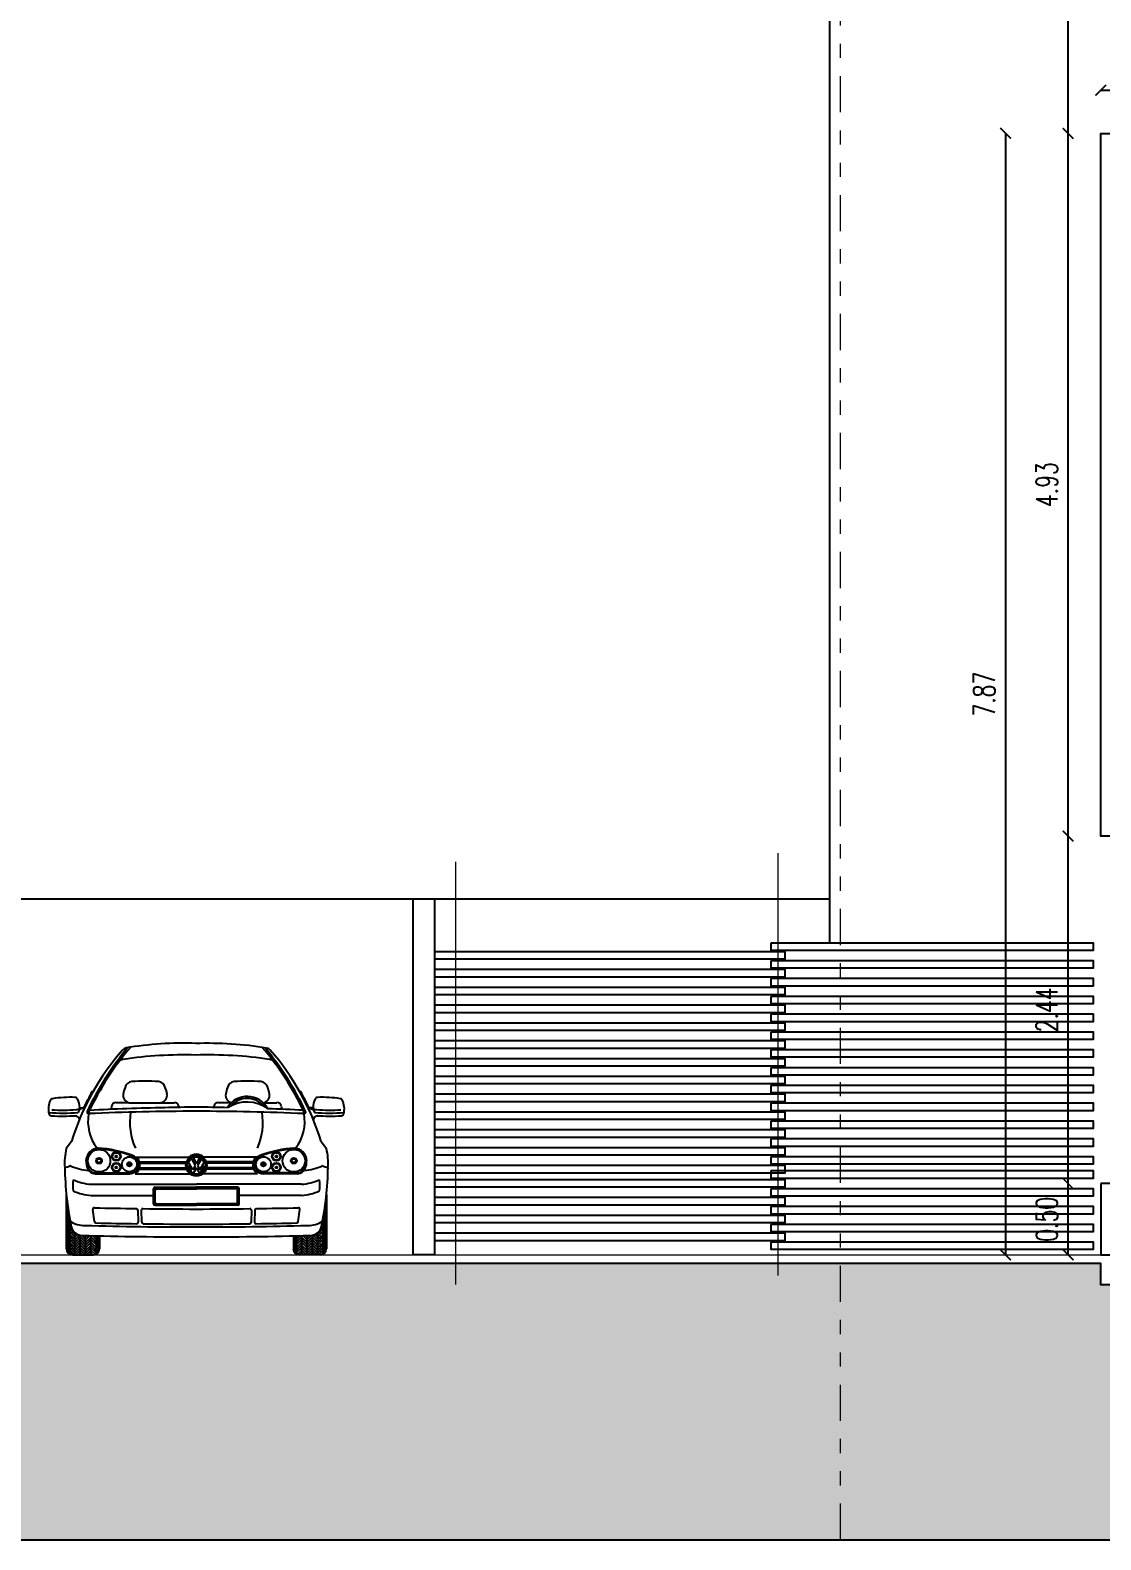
# Model space of a CAD drawing. Header units: millimetres. Extents: x 2056 to 4470, y 1400 to 3101.
# Drawn here: x 2073.82 to 2081.34, y 1438.33 to 1448.92 of the extents above; entities that cross this region are included whole.
import ezdxf

# ---------------------------------------------------------------- set-up
doc = ezdxf.new("R2010")
doc.units = ezdxf.units.MM
doc.linetypes.add('DIVIDE', pattern=[31.75, 12.7, -6.35, 0, -6.35, 0, -6.35])
doc.linetypes.add('HIDDEN2', pattern=[0.1875, 0.125, -0.0625])
for name, color, linetype in [('A-GRID-COLS', 75, 'DIVIDE'), ('A-PLAN-1', 5, 'Continuous'), ('A-PLAN-2', 4, 'Continuous'), ('A-PLAN-3', 3, 'Continuous'), ('A-PLAN-4', 2, 'Continuous'), ('A-PLAN-6', 9, 'Continuous')]:
    doc.layers.add(name, color=color, linetype=linetype)
doc.styles.add('COTAS', font='romans.shx', dxfattribs={"width": 0.7})
doc.dimstyles.new('DIM75', dxfattribs={"dimtxt": 0.15, "dimasz": 0.075, "dimexe": 0, "dimexo": 0, "dimgap": 0.075, "dimtad": 1, "dimzin": 1, "dimdsep": 46, "dimtxsty": 'COTAS', "dimblk": 'ARCHTICK', "dimcen": 0, "dimse1": 1, "dimse2": 1, "dimclrd": 8, "dimclre": 8, "dimclrt": 54, "dimaunit": 1, "dimazin": 0, "dimtfac": 1, "dimtix": 1, "dimtmove": 1, "dimatfit": 3, "dimldrblk": 'DOT', "dimfxl": 1, "dimtvp": 1.75, "dimtolj": 1, "dimtzin": 4, "dimarcsym": 0})

# ---------------------------------------------------------------- blocks, each defined once
blk = doc.blocks.new('Auto (15)')
at = {"linetype": 'ByBlock'}
for p, q in [((-0.714, 1.156), (-0.704, 1.159)), ((-0.456, 1.077), (-0.547, 1.077)), ((-0.456, 1.077), (-0.228, 1.077)), ((-0.228, 1.077), (-0.136, 1.077)), ((0.264, 1.077), (0.172, 1.077)), ((0.492, 1.077), (0.583, 1.077)), ((0.75, 1.156), (0.74, 1.159)), ((-0.805, 1.026), (-0.811, 1.009)), ((-0.774, 1.04), (-0.805, 1.026)), ((-0.801, 1.04), (-0.774, 1.04)), ((-0.578, 1.052), (-0.581, 1.031)), ((-0.105, 1.052), (-0.104, 1.045)), ((0.141, 1.052), (0.14, 1.045)), ((0.614, 1.052), (0.617, 1.031)), ((0.81, 1.04), (0.841, 1.026)), ((0.838, 1.04), (0.81, 1.04)), ((0.841, 1.026), (0.847, 1.009)), ((-0.858, 0.806), (-0.895, 0.755)), ((0.894, 0.806), (0.931, 0.755)), ((-0.409, 0.695), (-0.034, 0.695)), ((-0.381, 0.663), (-0.05, 0.663)), ((-0.379, 0.653), (-0.053, 0.653)), ((0.445, 0.695), (0.07, 0.695)), ((0.418, 0.663), (0.086, 0.663)), ((0.415, 0.653), (0.089, 0.653)), ((-0.693, 0.584), (-0.452, 0.584)), ((-0.693, 0.579), (-0.452, 0.579)), ((-0.693, 0.579), (-0.452, 0.579)), ((-0.412, 0.579), (-0.028, 0.579)), ((-0.384, 0.61), (-0.051, 0.61)), ((-0.38, 0.621), (-0.054, 0.621)), ((0.448, 0.579), (0.065, 0.579)), ((0.42, 0.61), (0.087, 0.61)), ((0.416, 0.621), (0.09, 0.621)), ((0.729, 0.584), (0.488, 0.584)), ((0.729, 0.579), (0.488, 0.579)), ((0.729, 0.579), (0.488, 0.579)), ((-0.895, 0.432), (-0.895, 0.051)), ((-0.72, 0.505), (0.018, 0.505)), ((-0.72, 0.426), (-0.283, 0.426)), ((-0.283, 0.368), (-0.283, 0.473)), ((-0.272, 0.484), (0.018, 0.484)), ((-0.272, 0.378), (-0.272, 0.463)), ((-0.261, 0.473), (0.018, 0.473)), ((0.756, 0.505), (0.018, 0.505)), ((0.308, 0.484), (0.018, 0.484)), ((0.298, 0.473), (0.018, 0.473)), ((0.308, 0.378), (0.308, 0.463)), ((0.319, 0.368), (0.319, 0.473)), ((0.756, 0.426), (0.319, 0.426)), ((0.931, 0.432), (0.931, 0.051)), ((-0.893, 0.421), (-0.895, 0.421)), ((-0.892, 0.408), (-0.895, 0.408)), ((-0.89, 0.395), (-0.895, 0.395)), ((-0.889, 0.382), (-0.895, 0.382)), ((-0.887, 0.369), (-0.895, 0.369)), ((-0.885, 0.355), (-0.895, 0.355)), ((-0.883, 0.342), (-0.895, 0.342)), ((-0.882, 0.329), (-0.895, 0.329)), ((-0.697, 0.243), (-0.708, 0.328)), ((-0.393, 0.324), (-0.39, 0.239)), ((-0.369, 0.322), (-0.366, 0.238)), ((-0.272, 0.357), (0.018, 0.357)), ((-0.261, 0.368), (0.018, 0.368)), ((0.298, 0.368), (0.018, 0.368)), ((0.308, 0.357), (0.018, 0.357)), ((0.405, 0.322), (0.402, 0.238)), ((0.429, 0.324), (0.426, 0.239)), ((0.733, 0.243), (0.744, 0.328)), ((0.918, 0.329), (0.931, 0.329)), ((0.92, 0.342), (0.931, 0.342)), ((0.921, 0.355), (0.931, 0.355)), ((0.923, 0.369), (0.931, 0.369)), ((0.925, 0.382), (0.931, 0.382)), ((0.927, 0.395), (0.931, 0.395)), ((0.928, 0.408), (0.931, 0.408)), ((0.93, 0.421), (0.931, 0.421)), ((-0.88, 0.316), (-0.895, 0.316)), ((-0.877, 0.303), (-0.895, 0.303)), ((-0.875, 0.289), (-0.895, 0.289)), ((-0.873, 0.276), (-0.895, 0.276)), ((-0.871, 0.263), (-0.895, 0.263)), ((-0.871, 0.25), (-0.895, 0.25)), ((-0.871, 0.237), (-0.895, 0.237)), ((-0.871, 0.223), (-0.895, 0.223)), ((-0.871, 0.264), (-0.871, 0.013)), ((-0.867, 0.243), (-0.871, 0.247)), ((-0.862, 0.219), (-0.871, 0.228)), ((0.898, 0.219), (0.907, 0.228)), ((0.903, 0.243), (0.907, 0.247)), ((0.907, 0.264), (0.907, 0.013)), ((0.907, 0.263), (0.931, 0.263)), ((0.907, 0.25), (0.931, 0.25)), ((0.907, 0.237), (0.931, 0.237)), ((0.907, 0.223), (0.931, 0.223)), ((0.909, 0.276), (0.931, 0.276)), ((0.911, 0.289), (0.931, 0.289)), ((0.914, 0.303), (0.931, 0.303)), ((0.916, 0.316), (0.931, 0.316)), ((-0.871, 0.21), (-0.895, 0.21)), ((-0.871, 0.197), (-0.895, 0.197)), ((-0.871, 0.184), (-0.895, 0.184)), ((-0.871, 0.171), (-0.895, 0.171)), ((-0.871, 0.158), (-0.895, 0.158)), ((-0.871, 0.144), (-0.895, 0.144)), ((-0.871, 0.131), (-0.895, 0.131)), ((-0.871, 0.118), (-0.895, 0.118)), ((-0.856, 0.194), (-0.871, 0.209)), ((-0.834, 0.154), (-0.871, 0.191)), ((-0.834, 0.135), (-0.871, 0.172)), ((-0.834, 0.116), (-0.871, 0.153)), ((-0.834, 0.098), (-0.871, 0.135)), ((-0.834, 0.079), (-0.871, 0.116)), ((-0.834, 0.009), (-0.834, 0.164)), ((-0.834, 0.152), (-0.827, 0.159)), ((-0.834, 0.133), (-0.815, 0.152)), ((-0.834, 0.115), (-0.801, 0.148)), ((-0.834, 0.096), (-0.797, 0.133)), ((-0.834, 0.078), (-0.797, 0.114)), ((-0.797, 0.009), (-0.797, 0.147)), ((-0.76, 0.099), (-0.797, 0.135)), ((-0.76, 0.08), (-0.797, 0.117)), ((-0.76, 0.117), (-0.788, 0.146)), ((-0.76, 0.136), (-0.769, 0.145)), ((-0.76, 0.009), (-0.76, 0.145)), ((-0.76, 0.114), (-0.73, 0.144)), ((-0.76, 0.133), (-0.748, 0.144)), ((-0.76, 0.095), (-0.723, 0.132)), ((-0.76, 0.077), (-0.723, 0.114)), ((-0.723, 0.009), (-0.723, 0.144)), ((-0.686, 0.099), (-0.723, 0.136)), ((-0.686, 0.081), (-0.723, 0.118)), ((-0.686, 0.118), (-0.712, 0.144)), ((-0.686, 0.137), (-0.693, 0.143)), ((-0.686, 0.142), (-0.686, 0.013)), ((-0.662, 0.131), (-0.686, 0.131)), ((-0.662, 0.118), (-0.686, 0.118)), ((-0.662, 0.142), (-0.662, 0.051)), ((0.699, 0.142), (0.699, 0.051)), ((0.699, 0.131), (0.722, 0.131)), ((0.699, 0.118), (0.722, 0.118)), ((0.722, 0.118), (0.748, 0.144)), ((0.722, 0.137), (0.729, 0.143)), ((0.722, 0.142), (0.722, 0.013)), ((0.722, 0.099), (0.759, 0.136)), ((0.722, 0.081), (0.759, 0.118)), ((0.759, 0.009), (0.759, 0.144)), ((0.796, 0.095), (0.759, 0.132)), ((0.796, 0.077), (0.759, 0.114)), ((0.796, 0.114), (0.766, 0.144)), ((0.796, 0.133), (0.784, 0.144)), ((0.796, 0.117), (0.825, 0.146)), ((0.796, 0.009), (0.796, 0.145)), ((0.796, 0.136), (0.805, 0.145)), ((0.796, 0.099), (0.833, 0.135)), ((0.796, 0.08), (0.833, 0.117)), ((0.833, 0.009), (0.833, 0.147)), ((0.87, 0.096), (0.833, 0.133)), ((0.87, 0.078), (0.833, 0.114)), ((0.87, 0.115), (0.837, 0.148)), ((0.87, 0.133), (0.851, 0.152)), ((0.87, 0.152), (0.863, 0.159)), ((0.87, 0.154), (0.907, 0.191)), ((0.87, 0.135), (0.907, 0.172)), ((0.87, 0.009), (0.87, 0.164)), ((0.87, 0.116), (0.907, 0.153)), ((0.87, 0.098), (0.907, 0.135)), ((0.87, 0.079), (0.907, 0.116)), ((0.892, 0.194), (0.907, 0.209)), ((0.907, 0.21), (0.931, 0.21)), ((0.907, 0.197), (0.931, 0.197)), ((0.907, 0.184), (0.931, 0.184)), ((0.907, 0.171), (0.931, 0.171)), ((0.907, 0.158), (0.931, 0.158)), ((0.907, 0.144), (0.931, 0.144)), ((0.907, 0.131), (0.931, 0.131)), ((0.907, 0.118), (0.931, 0.118)), ((-0.871, 0.105), (-0.895, 0.105)), ((-0.871, 0.092), (-0.895, 0.092)), ((-0.871, 0.078), (-0.895, 0.078)), ((-0.871, 0.065), (-0.895, 0.065)), ((-0.871, 0.052), (-0.895, 0.052)), ((-0.871, 0.039), (-0.893, 0.039)), ((-0.871, 0.026), (-0.886, 0.026)), ((-0.834, 0.06), (-0.871, 0.097)), ((-0.834, 0.042), (-0.871, 0.079)), ((-0.834, 0.023), (-0.871, 0.06)), ((-0.839, 0.009), (-0.871, 0.041)), ((-0.858, 0.01), (-0.871, 0.023)), ((-0.852, 0.009), (-0.705, 0.009)), ((-0.834, 0.059), (-0.797, 0.096)), ((-0.834, 0.04), (-0.797, 0.077)), ((-0.834, 0.022), (-0.797, 0.059)), ((-0.828, 0.009), (-0.797, 0.04)), ((-0.809, 0.009), (-0.797, 0.021)), ((-0.76, 0.061), (-0.797, 0.098)), ((-0.76, 0.043), (-0.797, 0.079)), ((-0.76, 0.024), (-0.797, 0.061)), ((-0.764, 0.009), (-0.797, 0.042)), ((-0.783, 0.009), (-0.797, 0.024)), ((-0.76, 0.058), (-0.723, 0.095)), ((-0.76, 0.039), (-0.723, 0.076)), ((-0.76, 0.021), (-0.723, 0.058)), ((-0.753, 0.009), (-0.723, 0.039)), ((-0.734, 0.009), (-0.723, 0.02)), ((-0.686, 0.062), (-0.723, 0.099)), ((-0.686, 0.043), (-0.723, 0.08)), ((-0.686, 0.025), (-0.723, 0.062)), ((-0.691, 0.011), (-0.723, 0.043)), ((-0.708, 0.009), (-0.723, 0.024)), ((-0.662, 0.105), (-0.686, 0.105)), ((-0.662, 0.092), (-0.686, 0.092)), ((-0.662, 0.078), (-0.686, 0.078)), ((-0.662, 0.065), (-0.686, 0.065)), ((-0.662, 0.052), (-0.686, 0.052)), ((-0.664, 0.039), (-0.686, 0.039)), ((-0.671, 0.026), (-0.686, 0.026)), ((0.699, 0.105), (0.722, 0.105)), ((0.699, 0.092), (0.722, 0.092)), ((0.699, 0.078), (0.722, 0.078)), ((0.699, 0.065), (0.722, 0.065)), ((0.699, 0.052), (0.722, 0.052)), ((0.7, 0.039), (0.722, 0.039)), ((0.707, 0.026), (0.722, 0.026)), ((0.722, 0.062), (0.759, 0.099)), ((0.722, 0.043), (0.759, 0.08)), ((0.722, 0.025), (0.759, 0.062)), ((0.728, 0.011), (0.759, 0.043)), ((0.888, 0.009), (0.741, 0.009)), ((0.744, 0.009), (0.759, 0.024)), ((0.796, 0.058), (0.759, 0.095)), ((0.796, 0.039), (0.759, 0.076)), ((0.796, 0.021), (0.759, 0.058)), ((0.789, 0.009), (0.759, 0.039)), ((0.771, 0.009), (0.759, 0.02)), ((0.796, 0.061), (0.833, 0.098)), ((0.796, 0.043), (0.833, 0.079)), ((0.796, 0.024), (0.833, 0.061)), ((0.8, 0.009), (0.833, 0.042)), ((0.819, 0.009), (0.833, 0.024)), ((0.87, 0.059), (0.833, 0.096)), ((0.87, 0.04), (0.833, 0.077)), ((0.87, 0.022), (0.833, 0.059)), ((0.864, 0.009), (0.833, 0.04)), ((0.845, 0.009), (0.833, 0.021)), ((0.87, 0.06), (0.907, 0.097)), ((0.87, 0.042), (0.907, 0.079)), ((0.87, 0.023), (0.907, 0.06)), ((0.875, 0.009), (0.907, 0.041)), ((0.894, 0.01), (0.907, 0.023)), ((0.907, 0.105), (0.931, 0.105)), ((0.907, 0.092), (0.931, 0.092)), ((0.907, 0.078), (0.931, 0.078)), ((0.907, 0.065), (0.931, 0.065)), ((0.907, 0.052), (0.931, 0.052)), ((0.907, 0.039), (0.929, 0.039)), ((0.907, 0.026), (0.922, 0.026))]:
    blk.add_line(p, q, dxfattribs=at)
for p, q in [((-0.007, 0.607), (-0.036, 0.657)), ((-0.017, 0.683), (0.01, 0.636)), ((-0.005, 0.69), (0.018, 0.65)), ((0.041, 0.69), (0.018, 0.65)), ((0.054, 0.683), (0.026, 0.636)), ((0.043, 0.607), (0.072, 0.657)), ((-0.011, 0.585), (-0.04, 0.636)), ((0.01, 0.636), (-0.007, 0.607)), ((0.018, 0.621), (-0.005, 0.581)), ((0.018, 0.621), (0.041, 0.581)), ((0.026, 0.636), (0.043, 0.607)), ((0.047, 0.585), (0.076, 0.636))]:
    blk.add_line(p, q)
for centre, radius in [((-0.665, 0.67), 0.0791), ((0.702, 0.67), 0.0791), ((-0.665, 0.67), 0.0206), ((-0.665, 0.67), 0.0137), ((-0.544, 0.7), 0.0316), ((-0.544, 0.623), 0.0316), ((-0.544, 0.7), 0.0264), ((-0.544, 0.623), 0.0264), ((-0.544, 0.7), 0.00647), ((-0.452, 0.645), 0.0527), ((-0.452, 0.645), 0.0153), ((-0.452, 0.645), 0.00875), ((0.489, 0.645), 0.0527), ((0.489, 0.645), 0.0153), ((0.489, 0.645), 0.00875), ((0.58, 0.7), 0.0316), ((0.58, 0.623), 0.0316), ((0.58, 0.7), 0.0264), ((0.58, 0.623), 0.0264), ((0.58, 0.7), 0.00647), ((0.702, 0.67), 0.0206), ((0.702, 0.67), 0.0137), ((-0.544, 0.623), 0.00647), ((0.58, 0.623), 0.00647)]:
    blk.add_circle(centre, radius, dxfattribs=at)
for radius in [0.0734, 0.0657]:
    blk.add_circle((0.018, 0.636), radius)
for centre, radius, start, end in [((-0.073, -0.929), 2.424, 87.9451, 99.5756), ((0.102, -1.006), 2.5, 80.5729, 92.0232), ((0.851, 0.272), 1.791, 139.019, 162.6584), ((1.147, 0.124), 2.095, 140.3143, 154.7954), ((1.135, 0.122), 2.074, 139.6324, 154.4872), ((-0.486, 1.33), 0.0527, 100.7367, 143.3105), ((-0.469, 1.419), 0.0422, 99.945, 139.019), ((-0.064, -1.534), 2.947, 88.476, 98.4164), ((0.094, -1.624), 3.037, 81.7093, 91.5014), ((-1.099, 0.122), 2.074, 25.5128, 40.3676), ((-1.111, 0.124), 2.095, 25.2046, 39.6857), ((0.505, 1.419), 0.0422, 40.981, 80.055), ((0.522, 1.33), 0.0527, 36.6895, 79.2633), ((-0.815, 0.272), 1.791, 17.3416, 40.981), ((-0.279, 1.1), 0.22, 157.7826, 170.1576), ((-0.431, 1.173), 0.0527, 94.8882, 168.9897), ((-0.342, 0.176), 1.053, 84.9086, 95.0914), ((-0.253, 1.173), 0.0527, 11.0103, 85.1118), ((-0.404, 1.1), 0.22, 9.8424, 22.2174), ((0.441, 1.1), 0.22, 157.7826, 170.1576), ((0.289, 1.173), 0.0527, 94.8882, 168.9897), ((0.378, 0.176), 1.053, 84.9086, 95.0914), ((0.467, 1.173), 0.0527, 11.0103, 85.1118), ((0.315, 1.1), 0.22, 9.8424, 22.2174), ((-0.887, 1.034), 0.134, 153.9256, 193.7856), ((-0.989, 1.084), 0.0211, 98.9546, 153.9256), ((-0.865, 0.299), 0.816, 87.7766, 98.9546), ((-0.835, 1.093), 0.0211, 30.577, 87.7766), ((-0.961, 1.036), 0.16, 1.5194, 25.0854), ((0.851, 0.272), 1.797, 150.5563, 154.7146), ((-0.547, 1.046), 0.0316, 90, 168.5452), ((-0.444, 1.129), 0.0527, 170.1576, 264.1568), ((-0.24, 1.129), 0.0527, 283.0306, 9.8424), ((-0.136, 1.046), 0.0316, 11.4548, 90), ((0.172, 1.046), 0.0316, 90, 168.5452), ((0.276, 1.129), 0.0527, 170.1576, 256.9694), ((0.375, 0.957), 0.164, 28.408, 148.6802), ((0.374, 0.837), 0.245, 54.0585, 123.0353), ((0.376, 0.952), 0.155, 39.4016, 139.4763), ((0.48, 1.129), 0.0527, 275.8432, 9.8424), ((0.583, 1.046), 0.0316, 11.4548, 90), ((-0.815, 0.272), 1.797, 25.2854, 29.4437), ((0.997, 1.036), 0.16, 154.9146, 178.4806), ((0.871, 1.093), 0.0211, 92.2234, 149.423), ((0.902, 0.299), 0.816, 81.0454, 92.2234), ((1.025, 1.084), 0.0211, 26.0744, 81.0454), ((0.923, 1.034), 0.134, 346.2144, 26.0744), ((-0.918, 2.215), 1.211, 265.2168, 275.0656), ((-0.997, 1.007), 0.0211, 193.7856, 266.2577), ((-0.918, 2.215), 1.232, 266.2577, 274.0597), ((-0.918, 2.215), 1.19, 266.2577, 274.4177), ((-0.834, 0.955), 0.031, 3.1817, 84.2702), ((-0.823, 1.055), 0.0262, 261.9828, 325.4456), ((-0.739, 1.012), 0.0105, 154.7954, 272.556), ((-0.432, 0.947), 0.311, 169.917, 217.5738), ((0.018, -16.22), 17.237, 90, 92.5177), ((-0.727, 1.011), 0.0105, 154.4872, 272.4767), ((-0.019, -11.803), 12.846, 90.8281, 93.1878), ((-0.004, 0.939), 0.445, 170.7714, 204.0735), ((0.22, -13.095), 14.143, 90.8166, 91.7176), ((-0.183, -13.095), 14.143, 88.2824, 89.1834), ((0.018, -16.22), 17.237, 87.4823, 90), ((0.04, 0.939), 0.445, 335.9265, 9.2286), ((-0.144, -16.189), 17.237, 86.9624, 87.7991), ((0.468, 0.947), 0.311, 322.4262, 10.083), ((0.763, 1.011), 0.0105, 267.5233, 25.5128), ((0.775, 1.012), 0.0105, 267.444, 25.2046), ((0.859, 1.055), 0.0262, 214.5544, 278.0172), ((0.87, 0.955), 0.031, 95.7298, 176.8183), ((0.954, 2.215), 1.211, 264.9344, 274.7832), ((0.954, 2.215), 1.19, 265.5823, 273.7423), ((0.954, 2.215), 1.232, 265.9403, 273.7423), ((1.033, 1.007), 0.0211, 273.7423, 346.2144), ((-0.487, 0.655), 0.42, 166.2146, 184.4229), ((-0.667, 0.668), 0.0897, 90, 180), ((-0.667, 0.668), 0.0844, 90, 180), ((-0.726, -0.1), 0.855, 70.2262, 86.315), ((-0.726, -0.1), 0.86, 70.2377, 86.315), ((0.762, -0.1), 0.86, 93.685, 109.7623), ((0.762, -0.1), 0.855, 93.685, 109.7738), ((0.703, 0.668), 0.0897, 0, 90), ((0.703, 0.668), 0.0844, 0, 90), ((0.523, 0.655), 0.42, 355.5771, 13.7854), ((-0.626, 0.664), 0.13, 177.7465, 201.7764), ((-0.626, 0.664), 0.125, 177.7465, 201.7764), ((-0.452, 0.642), 0.0634, 269.7401, 5.9243), ((-0.452, 0.642), 0.0581, 269.7401, 6.1817), ((-0.452, 0.648), 0.058, 0, 74.0629), ((-0.452, 0.648), 0.0633, 0.2578, 73.8998), ((-0.448, 0.639), 0.07, 301.5211, 9.8408), ((-0.449, 0.645), 0.07, 4.7148, 45.7466), ((0.018, 0.636), 0.079, 90, 131.427), ((0.018, 0.636), 0.079, 48.573, 90), ((0.484, 0.639), 0.07, 170.1592, 238.4789), ((0.485, 0.645), 0.07, 134.2534, 175.2852), ((0.489, 0.648), 0.0633, 106.1002, 179.7422), ((0.488, 0.642), 0.0634, 174.0757, 270.2599), ((0.489, 0.648), 0.058, 105.9371, 180), ((0.488, 0.642), 0.0581, 173.8183, 270.2599), ((0.662, 0.664), 0.125, 338.2236, 2.2535), ((0.662, 0.664), 0.13, 338.2236, 2.2535), ((-0.918, 0.73), 0.108, 276.324, 296.409), ((1.301, 0.657), 2.207, 180.8819, 191.7502), ((-0.867, 0.629), 0.00527, 74.6491, 116.409), ((-0.868, 0.634), 0, 148.8603, 180), ((-0.703, 1.013), 0.413, 246.7758, 264.9564), ((-0.545, 0.497), 0.304, 172.5357, 187.4643), ((-0.684, 0.916), 0.413, 246.7758, 264.9564), ((-0.693, 0.637), 0.058, 201.7764, 270), ((-0.693, 0.637), 0.0527, 201.7764, 270), ((0.729, 0.637), 0.0527, 270, 338.2236), ((0.729, 0.637), 0.058, 270, 338.2236), ((0.72, 0.916), 0.413, 275.0436, 293.2242), ((0.739, 1.013), 0.413, 275.0436, 293.2242), ((0.581, 0.497), 0.304, 352.5357, 7.4643), ((-1.264, 0.657), 2.207, 348.2498, 359.1181), ((0.904, 0.629), 0.00527, 63.591, 105.3509), ((0.904, 0.634), 0, 0, 31.1397), ((0.954, 0.73), 0.108, 243.591, 263.676), ((-0.684, 0.837), 0.413, 246.7758, 264.9564), ((-0.272, 0.473), 0.0105, 90, 180), ((-0.261, 0.463), 0.0105, 90, 180), ((0.298, 0.463), 0.0105, 0, 90), ((0.308, 0.473), 0.0105, 0, 90), ((0.72, 0.837), 0.413, 275.0436, 293.2242), ((-0.698, 0.329), 0.0105, 88.5896, 187.4806), ((0.018, 29.401), 29.07, 268.5896, 269.17), ((-0.403, 0.323), 0.0105, 1.8316, 89.17), ((-0.358, 0.323), 0.0105, 89.2588, 181.8316), ((0.018, 29.401), 29.07, 269.2588, 270), ((-0.272, 0.368), 0.0105, 180, 270), ((-0.261, 0.378), 0.0105, 180, 270), ((0.018, 29.401), 29.07, 270, 270.7412), ((0.298, 0.378), 0.0105, 270, 0), ((0.308, 0.368), 0.0105, 270, 0), ((0.394, 0.323), 0.0105, 358.1684, 90.7412), ((0.439, 0.323), 0.0105, 90.83, 178.1684), ((0.018, 29.401), 29.07, 270.83, 271.4104), ((0.734, 0.329), 0.0105, 352.5194, 91.4104), ((-0.77, 0.382), 0.167, 234.0895, 271.8017), ((0.018, 29.275), 29.07, 268.4565, 270), ((-0.687, 0.244), 0.0105, 187.4806, 268.6772), ((0.018, 30.757), 30.532, 268.6772, 269.2143), ((-0.4, 0.239), 0.0105, 269.2143, 1.8316), ((-0.355, 0.238), 0.0105, 181.8316, 269.2989), ((0.018, 30.757), 30.532, 269.2989, 270), ((0.018, 30.757), 30.532, 270, 270.7011), ((0.018, 29.275), 29.07, 270, 271.5435), ((0.392, 0.238), 0.0105, 270.7011, 358.1684), ((0.437, 0.239), 0.0105, 178.1684, 270.7857), ((0.018, 30.757), 30.532, 270.7857, 271.3228), ((0.723, 0.244), 0.0105, 271.3228, 352.5194), ((0.806, 0.382), 0.167, 268.1983, 305.9105), ((-0.783, 0.225), 0.0791, 192.3873, 268.6144), ((0.018, 30.667), 30.532, 268.4939, 270), ((0.018, 30.667), 30.532, 270, 271.5061), ((0.819, 0.225), 0.0791, 271.3856, 347.6127), ((-0.852, 0.051), 0.0422, 180, 270), ((-0.705, 0.051), 0.0422, 270, 0), ((0.741, 0.051), 0.0422, 180, 270), ((0.888, 0.051), 0.0422, 270, 0)]:
    blk.add_arc(centre, radius, start, end, dxfattribs=at)
for start, end in [(127.1808, 158.0265), (67.1808, 112.8192), (21.9735, 52.8192), (180, 240), (247.1808, 292.8192), (300, 0)]:
    blk.add_arc((0.018, 0.636), 0.0584, start, end)
blk = doc.blocks.new('_ArchTick')
at = {"color": 0, "linetype": 'ByBlock', "const_width": 0.15}
blk.add_lwpolyline([(-0.5, -0.5), (0.5, 0.5)], dxfattribs=at)
blk = doc.blocks.new('*D1277')
at = {"color": 8, "lineweight": -2, "transparency": 16777216}
blk.add_line((2081.111, 1440.327), (2081.111, 1440.827), dxfattribs=at)
at = {"color": 8, "lineweight": -2, "transparency": 16777216, "xscale": 0.075, "yscale": 0.075, "zscale": 0.075}
for p, rotation in [((2081.111, 1440.827), 89.9999999999998), ((2081.111, 1440.327), 269.9999999999998)]:
    blk.add_blockref('_ArchTick', p, dxfattribs=dict(at, rotation=rotation))
at = {"color": 54, "transparency": 16777216, "insert": (2080.961, 1440.577), "char_height": 0.15, "attachment_point": 5, "rotation": 90, "style": 'COTAS'}
blk.add_mtext('\\A1;0.50', dxfattribs=at)
blk = doc.blocks.new('_Dot')
at = {"color": 0, "linetype": 'ByBlock', "lineweight": -2}
blk.add_line((-0.5, 0), (-1, 0), dxfattribs=at)
at = {"color": 0, "linetype": 'ByBlock', "const_width": 0.5}
blk.add_lwpolyline([(-0.25, 0, 1), (0.25, 0, 1)], format="xyb", close=True, dxfattribs=at)
blk = doc.blocks.new('*D1278')
at = {"color": 8, "lineweight": -2, "transparency": 16777216}
blk.add_line((2081.111, 1440.827), (2081.111, 1443.267), dxfattribs=at)
at = {"color": 8, "lineweight": -2, "transparency": 16777216, "xscale": 0.075, "yscale": 0.075, "zscale": 0.075}
for p, rotation in [((2081.111, 1443.267), 89.9999999999998), ((2081.111, 1440.827), 269.9999999999998)]:
    blk.add_blockref('_ArchTick', p, dxfattribs=dict(at, rotation=rotation))
at = {"color": 54, "transparency": 16777216, "insert": (2080.961, 1442.047), "char_height": 0.15, "attachment_point": 5, "rotation": 90, "style": 'COTAS'}
blk.add_mtext('\\A1;2.44', dxfattribs=at)
blk = doc.blocks.new('*D1279')
at = {"color": 8, "lineweight": -2, "transparency": 16777216}
blk.add_line((2081.111, 1443.267), (2081.111, 1448.199), dxfattribs=at)
at = {"color": 8, "lineweight": -2, "transparency": 16777216, "xscale": 0.075, "yscale": 0.075, "zscale": 0.075}
for p, rotation in [((2081.111, 1448.199), 89.9999999999998), ((2081.111, 1443.267), 269.9999999999998)]:
    blk.add_blockref('_ArchTick', p, dxfattribs=dict(at, rotation=rotation))
at = {"color": 54, "transparency": 16777216, "insert": (2080.961, 1445.733), "char_height": 0.15, "attachment_point": 5, "rotation": 90, "style": 'COTAS'}
blk.add_mtext('\\A1;4.93', dxfattribs=at)
blk = doc.blocks.new('*D1280')
at = {"color": 8, "lineweight": -2, "transparency": 16777216}
blk.add_line((2081.111, 1448.199), (2081.111, 1451.542), dxfattribs=at)
at = {"color": 8, "lineweight": -2, "transparency": 16777216, "xscale": 0.075, "yscale": 0.075, "zscale": 0.075}
for p, rotation in [((2081.111, 1451.542), 89.9999999999998), ((2081.111, 1448.199), 269.9999999999998)]:
    blk.add_blockref('_ArchTick', p, dxfattribs=dict(at, rotation=rotation))
at = {"color": 54, "transparency": 16777216, "insert": (2080.961, 1449.871), "char_height": 0.15, "attachment_point": 5, "rotation": 90, "style": 'COTAS'}
blk.add_mtext('\\A1;3.34', dxfattribs=at)
blk = doc.blocks.new('*D1282')
at = {"color": 8, "lineweight": -2, "transparency": 16777216}
blk.add_line((2081.34, 1448.501), (2082.508, 1448.501), dxfattribs=at)
at = {"color": 8, "lineweight": -2, "transparency": 16777216, "xscale": 0.075, "yscale": 0.075, "zscale": 0.075}
for p, rotation in [((2081.34, 1448.501), 179.9999999999998), ((2082.508, 1448.501), 359.9999999999998)]:
    blk.add_blockref('_ArchTick', p, dxfattribs=dict(at, rotation=rotation))
at = {"color": 54, "transparency": 16777216, "insert": (2081.924, 1448.651), "char_height": 0.15, "attachment_point": 5, "style": 'COTAS'}
blk.add_mtext('\\A1;1.17', dxfattribs=at)
blk = doc.blocks.new('*D1283')
at = {"color": 8, "lineweight": -2, "transparency": 16777216}
blk.add_line((2080.672, 1448.199), (2080.672, 1440.327), dxfattribs=at)
at = {"color": 8, "lineweight": -2, "transparency": 16777216, "xscale": 0.075, "yscale": 0.075, "zscale": 0.075}
for p, rotation in [((2080.672, 1448.199), 89.99999999999977), ((2080.672, 1440.327), 269.9999999999998)]:
    blk.add_blockref('_ArchTick', p, dxfattribs=dict(at, rotation=rotation))
at = {"color": 54, "transparency": 16777216, "insert": (2080.522, 1444.263), "char_height": 0.15, "attachment_point": 5, "rotation": 90, "style": 'COTAS'}
blk.add_mtext('\\A1;7.87', dxfattribs=at)

msp = doc.modelspace()

# ---------------------------------------------------------------- hatches: boundary and pattern name
at = {"layer": 'A-PLAN-6'}
h = msp.add_hatch(dxfattribs=at)
h.set_pattern_fill('AR-PARQ1', color=256, scale=0.002, angle=45, style=0)
h.set_pattern_definition([(135, (-986962.319, -1731722.1817), (-0.86210458762, 4e-15), [0.6096, -0.6096]), (135, (-986962.24714, -1731722.1099), (-0.86210458762, 4e-15), [0.6096, -0.6096]), (135, (-986962.1753, -1731722.03804), (-0.86210458762, 4e-15), [0.6096, -0.6096]), (135, (-986962.10346, -1731721.9662), (-0.86210458762, 4e-15), [0.6096, -0.6096]), (135, (-986962.0316, -1731721.89436), (-0.86210458762, 4e-15), [0.6096, -0.6096]), (135, (-986961.9598, -1731721.8225), (-0.86210458762, 4e-15), [0.6096, -0.6096]), (135, (-986961.8879, -1731721.7507), (-0.86210458762, 4e-15), [0.6096, -0.6096]), (45, (-986962.75003, -1731721.7507), (0.86210458762, -4e-15), [0.6096, -0.6096]), (45, (-986962.8219, -1731721.67883), (0.86210458762, -4e-15), [0.6096, -0.6096]), (45, (-986962.8937, -1731721.607), (0.86210458762, -4e-15), [0.6096, -0.6096]), (45, (-986962.96556, -1731721.53515), (0.86210458762, -4e-15), [0.6096, -0.6096]), (45, (-986963.0374, -1731721.4633), (0.86210458762, -4e-15), [0.6096, -0.6096]), (45, (-986963.10924, -1731721.39146), (0.86210458762, -4e-15), [0.6096, -0.6096]), (45, (-986963.1811, -1731721.3196), (0.86210458762, -4e-15), [0.6096, -0.6096])])
h.paths.add_polyline_path([(2055.913, 1440.267), (2055.913, 1438.327), (2117.707, 1438.327), (2117.707, 1440.152), (2105.92, 1440.152), (2105.92, 1440.267), (2103.158, 1440.267), (2103.158, 1440.117), (2081.34, 1440.117), (2081.34, 1440.267)])

# ---------------------------------------------------------------- linework, layer by layer
at = {"layer": 'A-GRID-COLS', "lineweight": 9, "ltscale": 0.02, "elevation": 0}
msp.add_lwpolyline([(2079.514, 1438.327), (2079.514, 1454.826)], dxfattribs=at)
at = {"layer": 'A-PLAN-1', "elevation": 0.229}
msp.add_lwpolyline([(2081.34, 1443.267), (2081.34, 1443.267), (2081.34, 1448.199), (2087.295, 1448.199), (2087.295, 1440.354), (2087.295, 1440.354)], dxfattribs=at)
at = {"layer": 'A-PLAN-1'}
for points in [[(2087.295, 1440.327), (2082.376, 1440.327), (2082.376, 1440.827), (2085.972, 1440.827), (2085.972, 1443.267), (2081.34, 1443.267), (2081.34, 1443.267), (2081.34, 1443.267)], [(2081.34, 1440.827), (2081.34, 1440.327), (2081.476, 1440.327), (2081.476, 1440.827), (2081.34, 1440.827)]]:
    msp.add_lwpolyline(points, dxfattribs=at)
at = {"layer": 'A-PLAN-1', "elevation": -0.229}
msp.add_lwpolyline([(2076.512, 1442.827), (2076.662, 1442.827), (2076.662, 1440.327), (2076.512, 1440.327)], close=True, dxfattribs=at)
at = {"layer": 'A-PLAN-1', "const_width": 0.01}
msp.add_lwpolyline([(2055.913, 1440.327), (2105.92, 1440.327)], dxfattribs=at)
at = {"layer": 'A-PLAN-2'}
for points in [[(2079.025, 1442.516), (2079.025, 1442.466), (2081.29, 1442.466), (2081.29, 1442.516), (2079.025, 1442.516)], [(2076.662, 1442.454), (2076.662, 1442.404), (2079.125, 1442.404), (2079.125, 1442.454), (2076.662, 1442.454)], [(2076.662, 1442.329), (2076.662, 1442.279), (2079.125, 1442.279), (2079.125, 1442.329), (2076.662, 1442.329)], [(2079.025, 1442.391), (2079.025, 1442.341), (2081.29, 1442.341), (2081.29, 1442.391), (2079.025, 1442.391)], [(2076.662, 1442.204), (2076.662, 1442.154), (2079.125, 1442.154), (2079.125, 1442.204), (2076.662, 1442.204)], [(2079.025, 1442.266), (2079.025, 1442.216), (2081.29, 1442.216), (2081.29, 1442.266), (2079.025, 1442.266)], [(2079.025, 1442.141), (2079.025, 1442.091), (2081.29, 1442.091), (2081.29, 1442.141), (2079.025, 1442.141)], [(2076.662, 1442.079), (2076.662, 1442.029), (2079.125, 1442.029), (2079.125, 1442.079), (2076.662, 1442.079)], [(2079.025, 1442.016), (2079.025, 1441.966), (2081.29, 1441.966), (2081.29, 1442.016), (2079.025, 1442.016)], [(2076.662, 1441.954), (2076.662, 1441.904), (2079.125, 1441.904), (2079.125, 1441.954), (2076.662, 1441.954)], [(2079.025, 1441.891), (2079.025, 1441.841), (2081.29, 1441.841), (2081.29, 1441.891), (2079.025, 1441.891)], [(2076.662, 1441.829), (2076.662, 1441.779), (2079.125, 1441.779), (2079.125, 1441.829), (2076.662, 1441.829)], [(2076.662, 1441.704), (2076.662, 1441.654), (2079.125, 1441.654), (2079.125, 1441.704), (2076.662, 1441.704)], [(2079.025, 1441.766), (2079.025, 1441.716), (2081.29, 1441.716), (2081.29, 1441.766), (2079.025, 1441.766)], [(2076.662, 1441.579), (2076.662, 1441.529), (2079.125, 1441.529), (2079.125, 1441.579), (2076.662, 1441.579)], [(2079.025, 1441.641), (2079.025, 1441.591), (2081.29, 1441.591), (2081.29, 1441.641), (2079.025, 1441.641)], [(2076.662, 1441.454), (2076.662, 1441.404), (2079.125, 1441.404), (2079.125, 1441.454), (2076.662, 1441.454)], [(2079.025, 1441.516), (2079.025, 1441.466), (2081.29, 1441.466), (2081.29, 1441.516), (2079.025, 1441.516)], [(2079.025, 1441.391), (2079.025, 1441.341), (2081.29, 1441.341), (2081.29, 1441.391), (2079.025, 1441.391)], [(2076.662, 1441.329), (2076.662, 1441.279), (2079.125, 1441.279), (2079.125, 1441.329), (2076.662, 1441.329)], [(2079.025, 1441.266), (2079.025, 1441.216), (2081.29, 1441.216), (2081.29, 1441.266), (2079.025, 1441.266)], [(2076.662, 1441.204), (2076.662, 1441.154), (2079.125, 1441.154), (2079.125, 1441.204), (2076.662, 1441.204)], [(2079.025, 1441.141), (2079.025, 1441.091), (2081.29, 1441.091), (2081.29, 1441.141), (2079.025, 1441.141)], [(2076.662, 1441.079), (2076.662, 1441.029), (2079.125, 1441.029), (2079.125, 1441.079), (2076.662, 1441.079)], [(2076.662, 1440.954), (2076.662, 1440.904), (2079.125, 1440.904), (2079.125, 1440.954), (2076.662, 1440.954)], [(2079.025, 1441.016), (2079.025, 1440.966), (2081.29, 1440.966), (2081.29, 1441.016), (2079.025, 1441.016)], [(2076.662, 1440.854), (2076.662, 1440.804), (2079.125, 1440.804), (2079.125, 1440.854), (2076.662, 1440.854)], [(2079.025, 1440.916), (2079.025, 1440.866), (2081.29, 1440.866), (2081.29, 1440.916), (2079.025, 1440.916)], [(2076.662, 1440.729), (2076.662, 1440.679), (2079.125, 1440.679), (2079.125, 1440.729), (2076.662, 1440.729)], [(2079.025, 1440.791), (2079.025, 1440.741), (2081.29, 1440.741), (2081.29, 1440.791), (2079.025, 1440.791)], [(2076.662, 1440.604), (2076.662, 1440.554), (2079.125, 1440.554), (2079.125, 1440.604), (2076.662, 1440.604)], [(2079.025, 1440.666), (2079.025, 1440.616), (2081.29, 1440.616), (2081.29, 1440.666), (2079.025, 1440.666)], [(2079.025, 1440.541), (2079.025, 1440.491), (2081.29, 1440.491), (2081.29, 1440.541), (2079.025, 1440.541)], [(2076.662, 1440.479), (2076.662, 1440.429), (2079.125, 1440.429), (2079.125, 1440.479), (2076.662, 1440.479)], [(2079.025, 1440.416), (2079.025, 1440.366), (2081.29, 1440.366), (2081.29, 1440.416), (2079.025, 1440.416)], [(2055.913, 1440.267), (2055.913, 1438.327), (2117.707, 1438.327), (2117.707, 1440.152), (2105.92, 1440.152), (2105.92, 1440.267), (2103.158, 1440.267), (2103.158, 1440.117), (2081.34, 1440.117), (2081.34, 1440.267), (2055.913, 1440.267)]]:
    msp.add_lwpolyline(points, dxfattribs=at)
at = {"layer": 'A-PLAN-4', "color": 8, "linetype": 'HIDDEN2', "const_width": 0.01}
for points in [[(2079.075, 1440.18), (2079.075, 1443.148)], [(2076.812, 1440.118), (2076.812, 1443.088)]]:
    msp.add_lwpolyline(points, dxfattribs=at)
at = {"layer": 'A-PLAN-6', "elevation": 0.229}
msp.add_lwpolyline([(2079.439, 1442.516), (2079.439, 1453.69)], dxfattribs=at)
at = {"layer": 'A-PLAN-6'}
msp.add_lwpolyline([(2056.163, 1442.827), (2079.439, 1442.827)], dxfattribs=at)

# ---------------------------------------------------------------- block references
at = {"layer": 'A-PLAN-3'}
msp.add_blockref('Auto (15)', (2074.973, 1440.318), dxfattribs=at)

# ---------------------------------------------------------------- dimensions: what is measured, and where the dimension line sits
at = {"color": 2}
for base, p1, p2, picture, middle in [((2081.111, 1451.542), (2081.34, 1448.199, 0.229), (2082.508, 1451.542), '*D1280', (2080.961, 1449.871)), ((2080.672, 1440.327), (2081.34, 1448.199, 0.229), (2081.34, 1440.327), '*D1283', (2080.522, 1444.263)), ((2081.111, 1448.199), (2081.34, 1443.267), (2081.34, 1448.199, 0.229), '*D1279', (2080.961, 1445.733)), ((2081.111, 1443.267), (2081.34, 1440.827), (2081.34, 1443.267), '*D1278', (2080.961, 1442.047)), ((2081.111, 1440.827), (2081.34, 1440.327), (2081.34, 1440.827), '*D1277', (2080.961, 1440.577))]:
    dim = msp.add_linear_dim(base=base, p1=p1, p2=p2, angle=90, dimstyle='DIM75', dxfattribs=at)
    dim.commit()
    dim.dimension.update_dxf_attribs({"geometry": picture, "text_midpoint": middle})
dim = msp.add_linear_dim(base=(2082.508, 1448.501), p1=(2081.34, 1448.199, 0.229), p2=(2082.508, 1448.199), dimstyle='DIM75', dxfattribs=at)
dim.commit()
dim.dimension.update_dxf_attribs({"geometry": '*D1282', "text_midpoint": (2081.924, 1448.651)})

doc.saveas('drawing.dxf')
